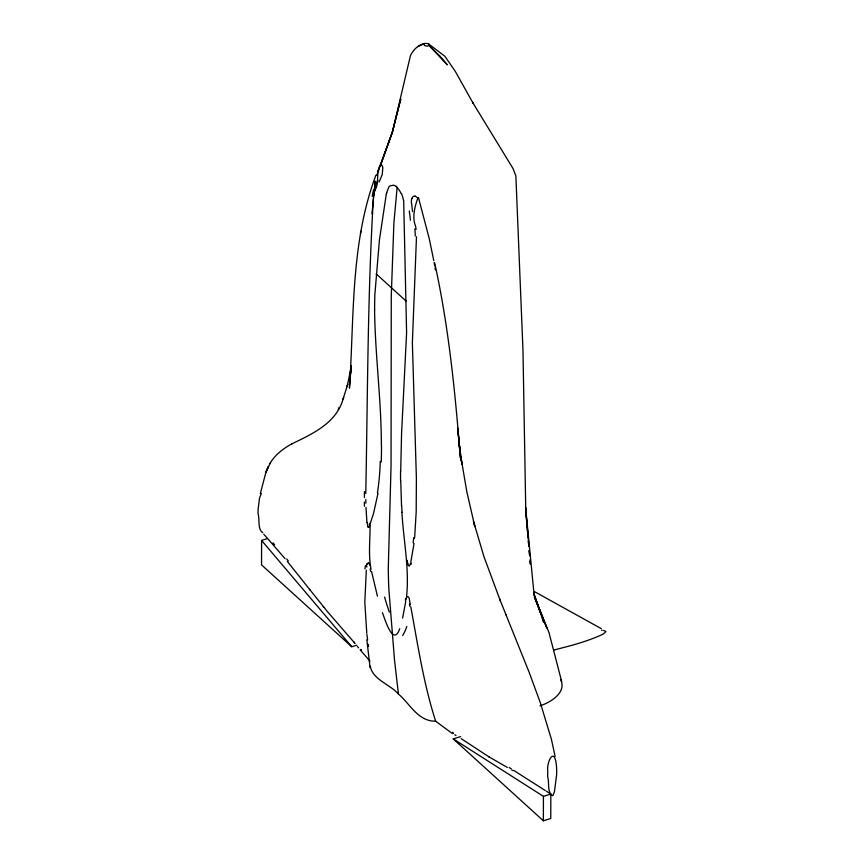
<?xml version="1.0" encoding="UTF-8"?>
<svg xmlns="http://www.w3.org/2000/svg" width="864" height="864" viewBox="0 0 864 864"><rect width="100%" height="100%" fill="white"/><g stroke="black" fill="none" stroke-linecap="round" stroke-linejoin="round"><path stroke-width="1.3" d="M263.768 534.254L267.656 538.488L261.598 540.443L261.544 564.894L351.756 646.758L356.692 645.214M546.318 791.176L550.822 794.048L550.768 818.5L543.37 820.8L543.424 796.349L453.244 738.904L460.642 736.603M400.702 471.247L401.576 433.501L406.598 332.737L403.672 200.297M401.9 512.255C403.542 541.296 409.892 570.218 406.264 599.195M377.989 493.312L373.572 513.302L370.084 523.951C370.267 538.985 368.183 554.44 371.034 569.236M373.388 198.396C367.546 296.59 367.708 395.194 365.764 493.538M386.294 194.216L379.447 239.825L374.857 294.689A300.748 152.453 69.3 0 0 374.641 310.036M414.612 538.164L416.189 511.985L416.394 478.462L412.366 342.76L416.491 236.693M371.963 213.797L375.3 181.084L373.734 195.988M556.405 776.477L554.45 791.608L553.014 795.344A1.199 0.875 -47.8 0 1 552.334 795.679C546.955 791.921 549.482 782.719 547.722 776.801A47.801 34.852 -47.8 0 1 547.776 771.746C546.296 761.832 554.504 746.032 556.394 765.342A72.77 53.06 -47.8 0 1 556.481 776.455M366.314 570.229L364.813 602.251L366.768 633.118M414.018 543.521L410.789 562.291M351.173 367.146L350.287 375.71L351.151 365.774L349.445 388.184C354.272 317.142 350.384 243.076 375.883 175.241M351.13 367.33L347.166 386.51L347.738 384.361L343.051 399.114L343.699 397.364M370.278 666.284C372.73 679.774 390.085 684.31 398.444 694.073C408.964 702.896 415.865 717.487 430.218 720.727A15.952 8.478 0.3 0 0 435.661 721.181L435.996 721.462M366.757 567.043L366.876 566.32M360.461 233.755L360.904 231.163M402.624 618.052L405.832 600.912M260.323 493.592L265.95 472.187L270.605 462.359M374.49 191.905L374.836 190.598M386.662 192.694L388.8 187.11A13.23 6.718 76 0 1 389.837 185.965L393.401 185.188A20.196 10.238 79.9 0 1 396.122 186.494M367.319 564.246L368.453 562.464L369.986 565.304M376.726 175.306L377.093 174.031M410.4 563.706L409.363 566.039L408.38 565.52A5.594 2.689 72.5 0 1 407.873 563.911L407.851 563.803M369.619 525.496L368.723 527.364L367.88 526.954M399.762 628.69C393.217 647.417 384.847 619.056 382.46 612.706M343.31 398.423C336.452 422.993 313.189 433.512 291.946 443.826M375.116 189.778C379.415 183.956 375.754 171.558 380.7 164.246M378.799 169.603L377.525 172.735L392.558 131.458L400.766 98.993L392.008 133.434L379.976 166.73L392.558 131.458L410.465 55.566C413.122 49.648 420.142 42.757 427.183 43.459A11.88 6.307 0.3 0 0 427.594 43.567L427.702 43.6A7.085 3.758 0.3 0 1 428.404 43.794L444.841 56.236L455.231 71.269L473.17 103.345L472.576 102.319L513.032 168.556L515.862 175.835L522.968 350.028L525.787 511.79L527.99 537.192M379.048 182.056L382.234 174.658L382.784 167.951A4.46 1.177 89.3 0 0 382.525 166.536M380.884 165.553L381.467 164.581L382.525 166.504M269.665 463.925C274.784 455.036 283.122 448.567 292.032 443.772M407.095 596.776C409.946 595.415 409.471 602.878 410.4 604.595M261.328 493.42L259.47 498.247L258.174 508.788A47.801 34.852 -47.8 0 0 258.12 513.842C259.891 519.761 257.342 528.973 262.742 532.71M417.874 198.007C414.839 206.41 411.966 217.339 415.465 225.86M417.906 46.656L424.688 43.438L424.051 44.809L424.98 45.76L427.68 46.213L428.933 45.047A13.111 6.966 0.3 0 1 428.954 44.809L428.814 44.021M539.978 705.834C550.39 702.562 566.914 692.582 560.693 679.666M543.424 796.349L550.822 794.048M553.921 650.052L571.838 645.343A182.866 97.178 0.3 0 0 591.289 639.079L595.544 637.427A85.622 45.5 0.3 0 0 601.085 635.051A38.102 20.25 0.3 0 0 603.828 633.614L605.934 631.508L603.612 630.428M601.549 630.256L602.273 630.288M415.055 196.15L418.673 198.374L429.214 238.507L433.793 260.626M534.535 591.656L601.258 628.625M507.287 767.416L488.581 756.637M511.834 770.018L512.87 770.623M454.756 734.778L456.008 735.512M461.16 738.634L489.089 756.94M509.112 767.48L511.369 768.917M513.626 770.353L545.184 790.463M396.133 186.311L397.17 187.099L393.887 223.171L391.273 295.898L391.046 465.901L388.292 568.123A670.226 488.646 -47.8 0 0 388.865 589.334L394.524 660.236L398.444 694.073M436.223 721.634L451.235 732.715A23.857 12.679 0.3 0 0 451.872 733.115A5.972 3.175 0.3 0 0 452.812 733.59L453.233 733.331M376.142 273.877L406.285 301.255M453.244 738.904L543.37 820.8M369.986 661.154L360.925 650.711A23.857 12.679 0.3 0 1 360.601 650.225A5.692 3.024 0.3 0 1 360.256 649.523L361.12 649.598A9.59 5.098 0.3 0 1 361.595 649.847M273.024 542.884L274.633 544.784M286.708 559.019L288.317 560.92M261.598 540.443L351.756 646.758M285.088 558.706L268.099 539.071M354.024 642.265L354.467 642.784L327.737 611.982L309.636 589.41M287.334 561.416L310.262 590.22M353.808 641.984L355.104 643.572M357.286 646.24L358.582 647.849M323.244 606.55L323.86 607.306M435.661 721.192C423.706 684.05 417.852 645.17 410.8 606.852M506.11 615.092L500.148 600.264M505.926 614.639L529.211 672.462L540.281 702.594L551.405 739.249L555.109 756.41M499.846 599.486L483.926 556.556L473.461 521.23M499.554 598.72L500.224 600.448M540.194 612.263L533.531 592.758L543.65 622.112M542.365 618.484L543.672 622.21M377.417 596.106L371.628 571.73M473.926 523.055L474.833 526.522L466.83 491.8L460.825 456.602L461.959 464.357L461.084 458.374M561.676 681.512L548.932 632.394L534.341 596.959L546.804 627.988L534.114 594.853L525.604 507.481L528.887 546.394M434.678 262.948C448.319 324.972 454.777 388.249 459.864 451.462M434.138 262.602L434.668 265.745M435.013 267.829L435.359 269.914M407.182 560.261L407.354 561.362A20.239 9.893 72.3 0 0 407.743 563.803M368.561 646.51L368.226 644.296M461.441 460.858L459.097 443.146L460.642 455.49M412.506 211.54L411.599 203.245M367.589 639.824L366.898 634.23M370.073 667.602L366.844 639.781M416.081 229.381L415.811 227.513A14.45 8.888 69 0 0 415.465 225.86M366.93 522.31L365.969 507.438M459.767 448.502L457.693 428.166L460.404 457.65M460.102 454.075L460.458 457.996M528.336 541.21L528.8 546.556M529.157 550.562L529.502 554.58M530.075 561.265L530.312 563.933M529.232 550.422L529.686 555.79M530.021 559.818L530.366 563.836M401.533 505.915L400.745 480.848M365.861 503.258L365.807 499.489M374.587 310.003C375.138 354.985 381.305 399.708 381.359 444.712M452.65 732.283A23.587 12.539 0.3 0 1 452.963 732.78A9.59 5.098 0.3 0 1 453.168 733.18M386.359 194.27A96.973 58.266 65.7 0 1 386.726 192.748M380.732 164.171A1.458 1.058 -47.8 0 1 381.413 164.614M374.738 187.186A69.595 39.506 65.9 0 1 377.86 180.468M389.34 612.166A143.262 65.178 67.1 0 1 384.588 597.078M370.116 568.966A82.836 27.929 71.8 0 1 370.699 571.396M380.257 461.398A250.517 134.395 67 0 1 377.438 492.804M381.499 444.798A376.726 202.792 66.8 0 1 381.218 462.067M369.608 523.368A39.539 15.487 78 0 1 369.241 524.772M367.934 526.835A11.178 4.633 76 0 1 367.211 522.472M364.446 506.304A207.209 86.746 76.8 0 1 364.349 502.07M364.435 497.621A261.598 70.211 81.7 0 1 364.414 491.594M372.211 196.657A57.11 21.816 79.9 0 1 373.496 190.037M374.814 190.512A14.461 4.514 84.6 0 1 375.095 189.691M364.91 568.89A117.158 57.618 61.6 0 1 365.44 565.726M366.379 565.682A40.306 17.496 67.8 0 1 366.887 563.641M417.906 197.921A1.534 1.112 -47.7 0 1 418.608 198.407M412.009 198.493A5.573 3.791 67.6 0 1 415.044 196.074M411.394 203.224A10.93 7.085 76.3 0 1 411.836 198.342M409.277 211A63.137 18.76 80 0 1 410.4 220.244M406.814 626.432A138.154 47.65 72.7 0 1 402.678 635.472M405.324 600.253A85.169 37.8 66.7 0 1 405.778 598.547M402.073 512.417A206.582 64.454 78.5 0 1 401.695 506.088M400.572 480.632A352.782 109.544 78.6 0 1 400.54 471.02M397.235 187.682A19.116 9.288 80.2 0 1 401.09 193.482M401.479 193.644A13.025 5.789 79.3 0 1 403.456 200.308M411.35 563.09A42.12 19.602 74.2 0 1 410.918 564.494M413.716 537.57A265.831 158.911 64.4 0 1 413.143 542.916M414.839 228.96A55.696 30.229 71.8 0 1 415.249 236.023M409.45 604.066A94.986 32.389 72.4 0 1 409.849 606.269M268.24 466.7L265.95 472.187L268.24 466.7M339.088 407.927L338.342 409.309L339.088 407.927M439.819 56.084L428.911 45.328L447.358 64.865L439.819 56.084"/></g></svg>
